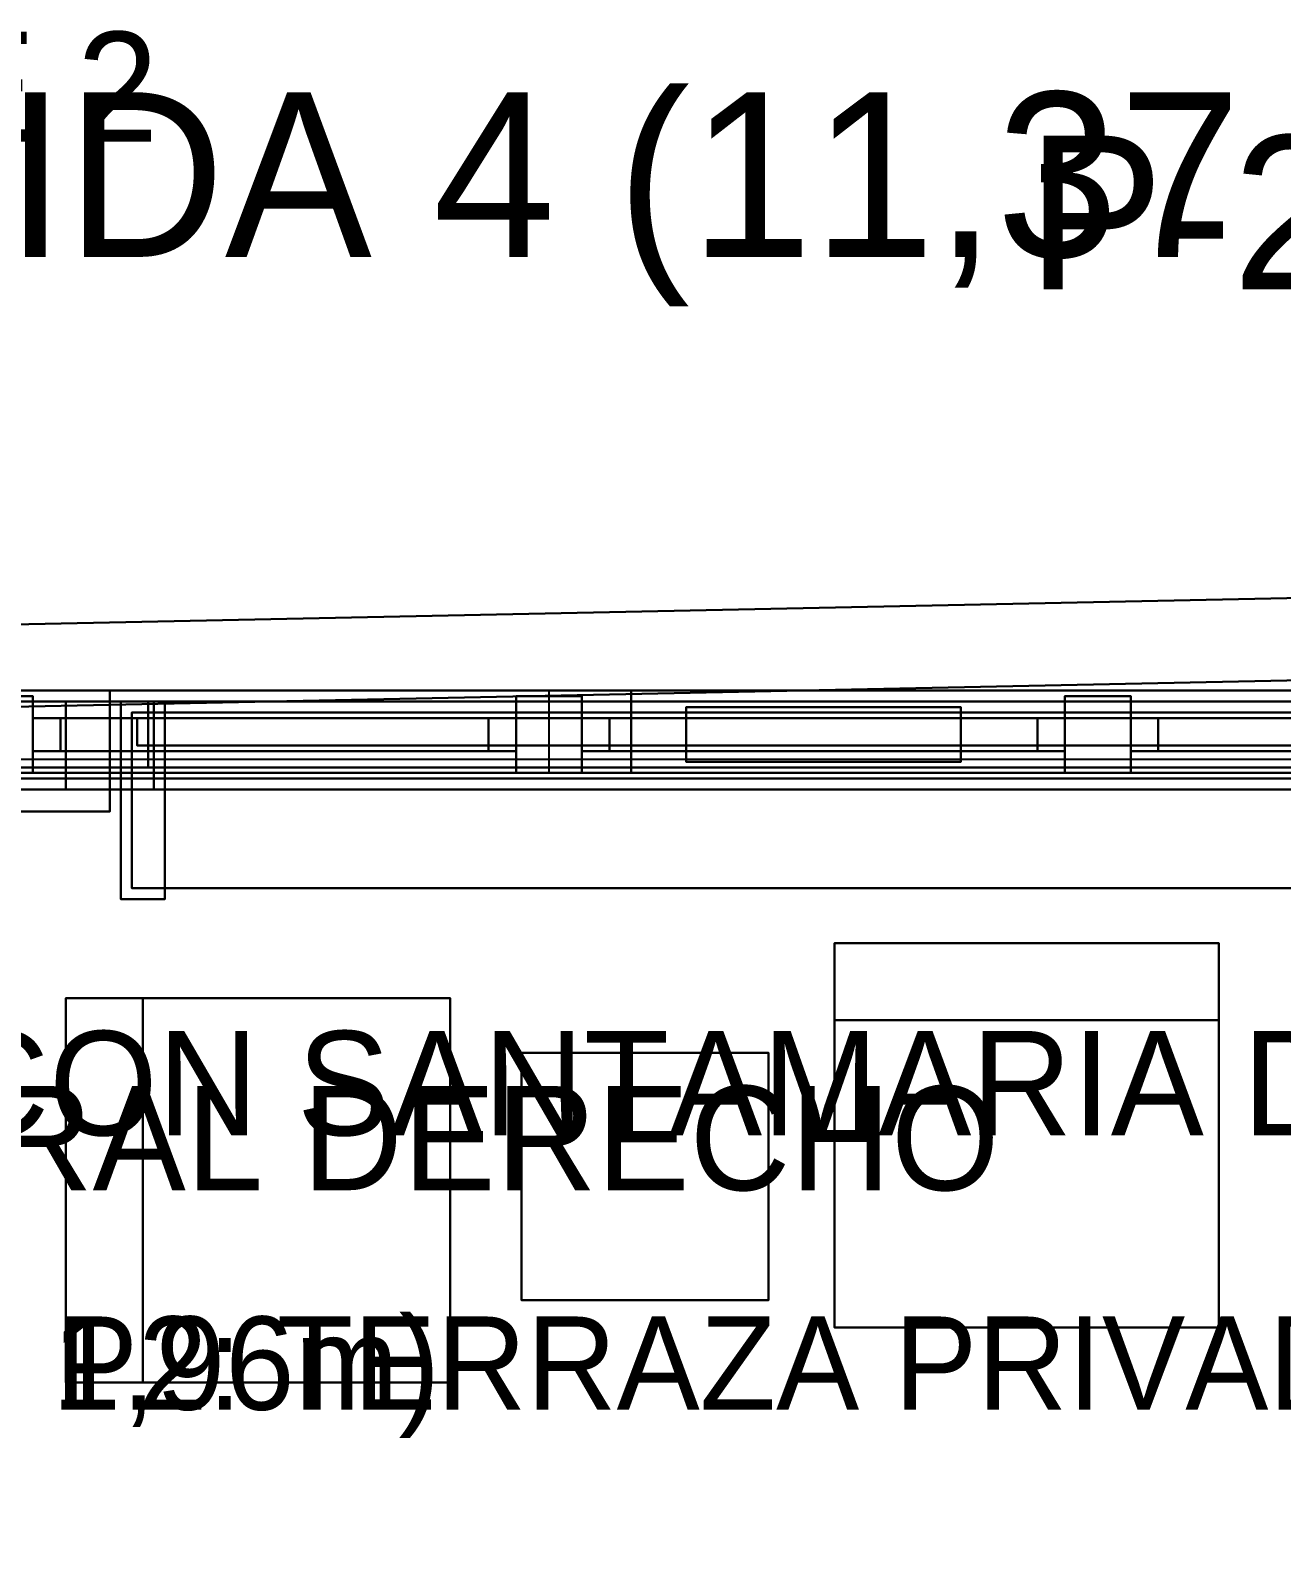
# Model space of a CAD drawing. Header units: metres. Extents: x -0.6 to 96.4, y -1.3 to 40.2.
# Drawn here: x 6.055 to 8.335, y 23.165 to 25.913 of the extents above; entities that cross this region are included whole.
import ezdxf

# ---------------------------------------------------------------- set-up
doc = ezdxf.new("R2010")
doc.units = ezdxf.units.M
for name, color, linetype in [('CERCA_PERIMETRAL_3D', 8, 'CONTINUOUS'), ('CUBIERTA_CHALET_3D', 9, 'CONTINUOUS'), ('EJES_ESTRUCTURALES', 1, 'CONTINUOUS'), ('LOSA_PISO_3D', 8, 'CONTINUOUS'), ('MUROS_EXTERIORES_3D', 7, 'CONTINUOUS'), ('P2_BALCON_MADERA_3D', 30, 'CONTINUOUS'), ('P2_LOSA_PISO_3D', 8, 'CONTINUOUS'), ('P2_MOBILIARIO_SUITE_3D', 30, 'CONTINUOUS'), ('P2_ROTULOS', 6, 'CONTINUOUS'), ('P2_TIMBER_FRAME_3D', 34, 'CONTINUOUS'), ('PB_MOBILIARIO_COMERCIAL_3D', 30, 'CONTINUOUS'), ('PB_TIMBER_FRAME_3D', 34, 'CONTINUOUS'), ('PB_ZOCALO_PIEDRA_3D', 8, 'CONTINUOUS'), ('ROTULOS_TEXTO', 2, 'CONTINUOUS'), ('TERRENO_3D', 3, 'CONTINUOUS')]:
    doc.layers.add(name, color=color, linetype=linetype)

msp = doc.modelspace()

# ---------------------------------------------------------------- linework, layer by layer
at = {"layer": 'CERCA_PERIMETRAL_3D', "color": 1}
for points in [[(0, 24.556, -0.2), (11.3703, 24.7909, -0.2), (11.3703, 24.9409, -0.2), (0, 24.706, -0.2)], [(0, 24.556, 0.1), (11.3703, 24.7909, 0.1), (11.3703, 24.9409, 0.1), (0, 24.706, 0.1)], [(0, 24.706, -0.2), (11.3703, 24.9409, -0.2), (11.3703, 24.9409, 0.1), (0, 24.706, 0.1)], [(0, 24.556, -0.2), (11.3703, 24.7909, -0.2), (11.3703, 24.7909, 0.1), (0, 24.556, 0.1)]]:
    msp.add_3dface(points, dxfattribs=at)
at = {"layer": 'CUBIERTA_CHALET_3D', "color": 9}
for points in [[(4.85, 2, 8.6994), (10.1, 2, 5.4189), (10.1, 24.71, 5.4189), (4.85, 24.71, 8.6994)], [(4.85, 2, 8.8794), (10.1, 2, 5.5989), (10.1, 24.71, 5.5989), (4.85, 24.71, 8.8794)], [(4.85, 24.71, 8.6994), (10.1, 24.71, 5.4189), (10.1, 24.71, 5.5989), (4.85, 24.71, 8.8794)]]:
    msp.add_3dface(points, dxfattribs=at)
at = {"layer": 'EJES_ESTRUCTURALES', "color": 1}
msp.add_line((-0.6, 24.585), (10.4, 24.585), dxfattribs=at)
at = {"layer": 'LOSA_PISO_3D', "color": 8}
for points in [[(0.15, 10.35, -0.15), (9.15, 10.35, -0.15), (9.15, 24.71, -0.15), (0.15, 24.71, -0.15)], [(0.15, 10.35), (9.15, 10.35), (9.15, 24.71), (0.15, 24.71)], [(0.15, 24.71, -0.15), (9.15, 24.71, -0.15), (9.15, 24.71), (0.15, 24.71)]]:
    msp.add_3dface(points, dxfattribs=at)
at = {"layer": 'MUROS_EXTERIORES_3D', "color": 7}
for points in [[(5.75, 24.56), (6.2, 24.56), (6.2, 24.71), (5.75, 24.71)], [(5.75, 24.56, 2.85), (6.2, 24.56, 2.85), (6.2, 24.71, 2.85), (5.75, 24.71, 2.85)], [(5.75, 24.71), (6.2, 24.71), (6.2, 24.71, 2.85), (5.75, 24.71, 2.85)], [(6.2, 24.56), (6.2, 24.71), (6.2, 24.71, 2.85), (6.2, 24.56, 2.85)], [(6.2, 24.56, 2.4), (8.8, 24.56, 2.4), (8.8, 24.71, 2.4), (6.2, 24.71, 2.4)], [(6.2, 24.56, 2.85), (8.8, 24.56, 2.85), (8.8, 24.71, 2.85), (6.2, 24.71, 2.85)], [(6.2, 24.71, 2.4), (8.8, 24.71, 2.4), (8.8, 24.71, 2.85), (6.2, 24.71, 2.85)], [(6.2, 24.56, 2.4), (6.2, 24.71, 2.4), (6.2, 24.71, 2.85), (6.2, 24.56, 2.85)], [(5.75, 24.56), (6.2, 24.56), (6.2, 24.56, 2.85), (5.75, 24.56, 2.85)], [(6.2, 24.56, 2.4), (8.8, 24.56, 2.4), (8.8, 24.56, 2.85), (6.2, 24.56, 2.85)]]:
    msp.add_3dface(points, dxfattribs=at)
at = {"layer": 'P2_BALCON_MADERA_3D', "color": 30}
for points in [[(6, 24.55, 3.97), (9, 24.55, 3.97), (9, 24.71, 3.97), (6, 24.71, 3.97)], [(6, 24.55, 4.05), (9, 24.55, 4.05), (9, 24.71, 4.05), (6, 24.71, 4.05)], [(6, 24.71, 3.97), (9, 24.71, 3.97), (9, 24.71, 4.05), (6, 24.71, 4.05)], [(6, 24.56, 3), (6.06, 24.56, 3), (6.06, 24.7, 3), (6, 24.7, 3)], [(6, 24.56, 4.05), (6.06, 24.56, 4.05), (6.06, 24.7, 4.05), (6, 24.7, 4.05)], [(6, 24.7, 3), (6.06, 24.7, 3), (6.06, 24.7, 4.05), (6, 24.7, 4.05)], [(6, 24.57, 3.05), (9, 24.57, 3.05), (9, 24.69, 3.05), (6, 24.69, 3.05)], [(6, 24.57, 3.13), (9, 24.57, 3.13), (9, 24.69, 3.13), (6, 24.69, 3.13)], [(6, 24.69, 3.05), (9, 24.69, 3.05), (9, 24.69, 3.13), (6, 24.69, 3.13)], [(6.06, 24.56, 3), (6.06, 24.7, 3), (6.06, 24.7, 4.05), (6.06, 24.56, 4.05)], [(6.94, 24.56, 3), (7.06, 24.56, 3), (7.06, 24.7, 3), (6.94, 24.7, 3)], [(6.94, 24.56, 4.05), (7.06, 24.56, 4.05), (7.06, 24.7, 4.05), (6.94, 24.7, 4.05)], [(6.94, 24.7, 3), (7.06, 24.7, 3), (7.06, 24.7, 4.05), (6.94, 24.7, 4.05)], [(6.94, 24.56, 3), (6.94, 24.7, 3), (6.94, 24.7, 4.05), (6.94, 24.56, 4.05)], [(7.06, 24.56, 3), (7.06, 24.7, 3), (7.06, 24.7, 4.05), (7.06, 24.56, 4.05)], [(7.94, 24.56, 3), (8.06, 24.56, 3), (8.06, 24.7, 3), (7.94, 24.7, 3)], [(7.94, 24.56, 4.05), (8.06, 24.56, 4.05), (8.06, 24.7, 4.05), (7.94, 24.7, 4.05)], [(7.94, 24.7, 3), (8.06, 24.7, 3), (8.06, 24.7, 4.05), (7.94, 24.7, 4.05)], [(7.94, 24.56, 3), (7.94, 24.7, 3), (7.94, 24.7, 4.05), (7.94, 24.56, 4.05)], [(8.06, 24.56, 3), (8.06, 24.7, 3), (8.06, 24.7, 4.05), (8.06, 24.56, 4.05)], [(6.06, 24.6, 3.13), (6.11, 24.6, 3.13), (6.11, 24.66, 3.13), (6.06, 24.66, 3.13)], [(6.06, 24.66, 3.13), (6.11, 24.66, 3.13), (6.94, 24.66, 3.97), (6.89, 24.66, 3.97)], [(6.06, 24.6, 3.13), (6.06, 24.66, 3.13), (6.89, 24.66, 3.97), (6.89, 24.6, 3.97)], [(6.06, 24.6, 3.97), (6.11, 24.6, 3.97), (6.11, 24.66, 3.97), (6.06, 24.66, 3.97)], [(6.89, 24.66, 3.13), (6.94, 24.66, 3.13), (6.11, 24.66, 3.97), (6.06, 24.66, 3.97)], [(6.89, 24.6, 3.13), (6.89, 24.66, 3.13), (6.06, 24.66, 3.97), (6.06, 24.6, 3.97)], [(6.11, 24.6, 3.13), (6.11, 24.66, 3.13), (6.94, 24.66, 3.97), (6.94, 24.6, 3.97)], [(6.94, 24.6, 3.13), (6.94, 24.66, 3.13), (6.11, 24.66, 3.97), (6.11, 24.6, 3.97)], [(6.89, 24.6, 3.97), (6.94, 24.6, 3.97), (6.94, 24.66, 3.97), (6.89, 24.66, 3.97)], [(6.89, 24.6, 3.13), (6.94, 24.6, 3.13), (6.94, 24.66, 3.13), (6.89, 24.66, 3.13)], [(7.06, 24.6, 3.13), (7.11, 24.6, 3.13), (7.11, 24.66, 3.13), (7.06, 24.66, 3.13)], [(7.06, 24.66, 3.13), (7.11, 24.66, 3.13), (7.94, 24.66, 3.97), (7.89, 24.66, 3.97)], [(7.06, 24.6, 3.13), (7.06, 24.66, 3.13), (7.89, 24.66, 3.97), (7.89, 24.6, 3.97)], [(7.06, 24.6, 3.97), (7.11, 24.6, 3.97), (7.11, 24.66, 3.97), (7.06, 24.66, 3.97)], [(7.89, 24.66, 3.13), (7.94, 24.66, 3.13), (7.11, 24.66, 3.97), (7.06, 24.66, 3.97)], [(7.89, 24.6, 3.13), (7.89, 24.66, 3.13), (7.06, 24.66, 3.97), (7.06, 24.6, 3.97)], [(7.11, 24.6, 3.13), (7.11, 24.66, 3.13), (7.94, 24.66, 3.97), (7.94, 24.6, 3.97)], [(7.94, 24.6, 3.13), (7.94, 24.66, 3.13), (7.11, 24.66, 3.97), (7.11, 24.6, 3.97)], [(7.89, 24.6, 3.97), (7.94, 24.6, 3.97), (7.94, 24.66, 3.97), (7.89, 24.66, 3.97)], [(7.89, 24.6, 3.13), (7.94, 24.6, 3.13), (7.94, 24.66, 3.13), (7.89, 24.66, 3.13)], [(8.06, 24.6, 3.13), (8.11, 24.6, 3.13), (8.11, 24.66, 3.13), (8.06, 24.66, 3.13)], [(8.06, 24.66, 3.13), (8.11, 24.66, 3.13), (8.94, 24.66, 3.97), (8.89, 24.66, 3.97)], [(8.06, 24.6, 3.13), (8.06, 24.66, 3.13), (8.89, 24.66, 3.97), (8.89, 24.6, 3.97)], [(8.06, 24.6, 3.97), (8.11, 24.6, 3.97), (8.11, 24.66, 3.97), (8.06, 24.66, 3.97)], [(8.89, 24.66, 3.13), (8.94, 24.66, 3.13), (8.11, 24.66, 3.97), (8.06, 24.66, 3.97)], [(8.89, 24.6, 3.13), (8.89, 24.66, 3.13), (8.06, 24.66, 3.97), (8.06, 24.6, 3.97)], [(8.11, 24.6, 3.13), (8.11, 24.66, 3.13), (8.94, 24.66, 3.97), (8.94, 24.6, 3.97)], [(8.94, 24.6, 3.13), (8.94, 24.66, 3.13), (8.11, 24.66, 3.97), (8.11, 24.6, 3.97)], [(6.06, 24.6, 3.13), (6.11, 24.6, 3.13), (6.94, 24.6, 3.97), (6.89, 24.6, 3.97)], [(6.89, 24.6, 3.13), (6.94, 24.6, 3.13), (6.11, 24.6, 3.97), (6.06, 24.6, 3.97)], [(7.06, 24.6, 3.13), (7.11, 24.6, 3.13), (7.94, 24.6, 3.97), (7.89, 24.6, 3.97)], [(7.89, 24.6, 3.13), (7.94, 24.6, 3.13), (7.11, 24.6, 3.97), (7.06, 24.6, 3.97)], [(8.06, 24.6, 3.13), (8.11, 24.6, 3.13), (8.94, 24.6, 3.97), (8.89, 24.6, 3.97)], [(8.89, 24.6, 3.13), (8.94, 24.6, 3.13), (8.11, 24.6, 3.97), (8.06, 24.6, 3.97)], [(6, 24.57, 3.05), (9, 24.57, 3.05), (9, 24.57, 3.13), (6, 24.57, 3.13)], [(6, 24.56, 3), (6.06, 24.56, 3), (6.06, 24.56, 4.05), (6, 24.56, 4.05)], [(6, 24.55, 3.97), (9, 24.55, 3.97), (9, 24.55, 4.05), (6, 24.55, 4.05)], [(6.94, 24.56, 3), (7.06, 24.56, 3), (7.06, 24.56, 4.05), (6.94, 24.56, 4.05)], [(7.94, 24.56, 3), (8.06, 24.56, 3), (8.06, 24.56, 4.05), (7.94, 24.56, 4.05)]]:
    msp.add_3dface(points, dxfattribs=at)
at = {"layer": 'P2_LOSA_PISO_3D', "color": 8}
for points in [[(0.15, 10.35, 2.85), (9.15, 10.35, 2.85), (9.15, 24.71, 2.85), (0.15, 24.71, 2.85)], [(0.15, 10.35, 3), (9.15, 10.35, 3), (9.15, 24.71, 3), (0.15, 24.71, 3)], [(0.15, 24.71, 2.85), (9.15, 24.71, 2.85), (9.15, 24.71, 3), (0.15, 24.71, 3)]]:
    msp.add_3dface(points, dxfattribs=at)
at = {"layer": 'P2_MOBILIARIO_SUITE_3D', "color": 34}
for points in [[(7.52, 23.55, 3), (8.22, 23.55, 3), (8.22, 24.25, 3), (7.52, 24.25, 3)], [(7.52, 23.55, 3.4), (8.22, 23.55, 3.4), (8.22, 24.25, 3.4), (7.52, 24.25, 3.4)], [(7.52, 24.25, 3), (8.22, 24.25, 3), (8.22, 24.25, 3.4), (7.52, 24.25, 3.4)], [(7.52, 23.55, 3), (7.52, 24.25, 3), (7.52, 24.25, 3.4), (7.52, 23.55, 3.4)], [(8.22, 23.55, 3), (8.22, 24.25, 3), (8.22, 24.25, 3.4), (8.22, 23.55, 3.4)], [(6.12, 23.45, 3), (6.82, 23.45, 3), (6.82, 24.15, 3), (6.12, 24.15, 3)], [(6.12, 23.45, 3.4), (6.82, 23.45, 3.4), (6.82, 24.15, 3.4), (6.12, 24.15, 3.4)], [(6.12, 24.15, 3), (6.82, 24.15, 3), (6.82, 24.15, 3.4), (6.12, 24.15, 3.4)], [(6.12, 23.45, 3), (6.12, 24.15, 3), (6.12, 24.15, 3.4), (6.12, 23.45, 3.4)], [(6.82, 23.45, 3), (6.82, 24.15, 3), (6.82, 24.15, 3.4), (6.82, 23.45, 3.4)], [(6.95, 23.6, 3), (7.4, 23.6, 3), (7.4, 24.05, 3), (6.95, 24.05, 3)], [(6.95, 23.6, 3.44), (7.4, 23.6, 3.44), (7.4, 24.05, 3.44), (6.95, 24.05, 3.44)], [(6.95, 24.05, 3), (7.4, 24.05, 3), (7.4, 24.05, 3.44), (6.95, 24.05, 3.44)], [(6.95, 23.6, 3), (6.95, 24.05, 3), (6.95, 24.05, 3.44), (6.95, 23.6, 3.44)], [(7.4, 23.6, 3), (7.4, 24.05, 3), (7.4, 24.05, 3.44), (7.4, 23.6, 3.44)], [(6.95, 23.6, 3), (7.4, 23.6, 3), (7.4, 23.6, 3.44), (6.95, 23.6, 3.44)], [(7.52, 23.55, 3), (8.22, 23.55, 3), (8.22, 23.55, 3.4), (7.52, 23.55, 3.4)], [(6.12, 23.45, 3), (6.82, 23.45, 3), (6.82, 23.45, 3.4), (6.12, 23.45, 3.4)]]:
    msp.add_3dface(points, dxfattribs=at)
at = {"layer": 'P2_MOBILIARIO_SUITE_3D', "color": 30}
for points in [[(7.52, 24.11, 3.4), (8.22, 24.11, 3.4), (8.22, 24.25, 3.4), (7.52, 24.25, 3.4)], [(7.52, 24.11, 3.8), (8.22, 24.11, 3.8), (8.22, 24.25, 3.8), (7.52, 24.25, 3.8)], [(7.52, 24.25, 3.4), (8.22, 24.25, 3.4), (8.22, 24.25, 3.8), (7.52, 24.25, 3.8)], [(7.52, 24.11, 3.4), (7.52, 24.25, 3.4), (7.52, 24.25, 3.8), (7.52, 24.11, 3.8)], [(8.22, 24.11, 3.4), (8.22, 24.25, 3.4), (8.22, 24.25, 3.8), (8.22, 24.11, 3.8)], [(6.12, 23.45, 3.4), (6.26, 23.45, 3.4), (6.26, 24.15, 3.4), (6.12, 24.15, 3.4)], [(6.12, 23.45, 3.8), (6.26, 23.45, 3.8), (6.26, 24.15, 3.8), (6.12, 24.15, 3.8)], [(6.12, 24.15, 3.4), (6.26, 24.15, 3.4), (6.26, 24.15, 3.8), (6.12, 24.15, 3.8)], [(6.12, 23.45, 3.4), (6.12, 24.15, 3.4), (6.12, 24.15, 3.8), (6.12, 23.45, 3.8)], [(6.26, 23.45, 3.4), (6.26, 24.15, 3.4), (6.26, 24.15, 3.8), (6.26, 23.45, 3.8)], [(7.52, 24.11, 3.4), (8.22, 24.11, 3.4), (8.22, 24.11, 3.8), (7.52, 24.11, 3.8)], [(6.12, 23.45, 3.4), (6.26, 23.45, 3.4), (6.26, 23.45, 3.8), (6.12, 23.45, 3.8)]]:
    msp.add_3dface(points, dxfattribs=at)
at = {"layer": 'P2_TIMBER_FRAME_3D', "color": 34}
for points in [[(0.45, 24.56, 5.67), (9.15, 24.56, 5.67), (9.15, 24.71, 5.67), (0.45, 24.71, 5.67)], [(0.45, 24.56, 5.85), (9.15, 24.56, 5.85), (9.15, 24.71, 5.85), (0.45, 24.71, 5.85)], [(0.45, 24.71, 5.67), (9.15, 24.71, 5.67), (9.15, 24.71, 5.85), (0.45, 24.71, 5.85)], [(4.85, 24.71, 6), (4.93, 24.71, 6), (7.15, 24.71, 7.1422), (7, 24.71, 7.236)], [(4.85, 24.56, 6), (4.85, 24.71, 6), (7, 24.71, 7.236), (7, 24.56, 7.236)], [(4.93, 24.56, 6), (4.93, 24.71, 6), (7.15, 24.71, 7.1422), (7.15, 24.56, 7.1422)], [(7, 24.56, 7.236), (7.15, 24.56, 7.1422), (7.15, 24.71, 7.1422), (7, 24.71, 7.236)], [(0.45, 24.56, 5.67), (9.15, 24.56, 5.67), (9.15, 24.56, 5.85), (0.45, 24.56, 5.85)], [(4.85, 24.56, 6), (4.93, 24.56, 6), (7.15, 24.56, 7.1422), (7, 24.56, 7.236)]]:
    msp.add_3dface(points, dxfattribs=at)
at = {"layer": 'PB_MOBILIARIO_COMERCIAL_3D', "color": 8}
for points in [[(6.2, 24.57), (6.27, 24.57), (6.27, 24.69), (6.2, 24.69)], [(6.2, 24.57, 2.4), (6.27, 24.57, 2.4), (6.27, 24.69, 2.4), (6.2, 24.69, 2.4)], [(6.2, 24.69), (6.27, 24.69), (6.27, 24.69, 2.4), (6.2, 24.69, 2.4)], [(6.2, 24.57), (6.2, 24.69), (6.2, 24.69, 2.4), (6.2, 24.57, 2.4)], [(6.27, 24.57), (6.27, 24.69), (6.27, 24.69, 2.4), (6.27, 24.57, 2.4)], [(6.24, 24.35, 2.1), (8.76, 24.35, 2.1), (8.76, 24.67, 2.1), (6.24, 24.67, 2.1)], [(6.24, 24.35, 2.38), (8.76, 24.35, 2.38), (8.76, 24.67, 2.38), (6.24, 24.67, 2.38)], [(6.24, 24.67, 2.1), (8.76, 24.67, 2.1), (8.76, 24.67, 2.38), (6.24, 24.67, 2.38)], [(6.24, 24.35, 2.1), (6.24, 24.67, 2.1), (6.24, 24.67, 2.38), (6.24, 24.35, 2.38)], [(6.25, 24.61, 1.98), (8.75, 24.61, 1.98), (8.75, 24.66, 1.98), (6.25, 24.66, 1.98)], [(6.25, 24.61, 2.1), (8.75, 24.61, 2.1), (8.75, 24.66, 2.1), (6.25, 24.66, 2.1)], [(6.25, 24.66, 1.98), (8.75, 24.66, 1.98), (8.75, 24.66, 2.1), (6.25, 24.66, 2.1)], [(6.25, 24.61, 1.98), (6.25, 24.66, 1.98), (6.25, 24.66, 2.1), (6.25, 24.61, 2.1)], [(6.25, 24.61, 1.98), (8.75, 24.61, 1.98), (8.75, 24.61, 2.1), (6.25, 24.61, 2.1)], [(6.2, 24.57), (6.27, 24.57), (6.27, 24.57, 2.4), (6.2, 24.57, 2.4)], [(6.24, 24.35, 2.1), (8.76, 24.35, 2.1), (8.76, 24.35, 2.38), (6.24, 24.35, 2.38)]]:
    msp.add_3dface(points, dxfattribs=at)
at = {"layer": 'PB_MOBILIARIO_COMERCIAL_3D', "color": 30}
for points in [[(6.22, 24.33, 2.08), (6.3, 24.33, 2.08), (6.3, 24.69, 2.08), (6.22, 24.69, 2.08)], [(6.22, 24.33, 2.4), (6.3, 24.33, 2.4), (6.3, 24.69, 2.4), (6.22, 24.69, 2.4)], [(6.22, 24.69, 2.08), (6.3, 24.69, 2.08), (6.3, 24.69, 2.4), (6.22, 24.69, 2.4)], [(6.22, 24.33, 2.08), (6.22, 24.69, 2.08), (6.22, 24.69, 2.4), (6.22, 24.33, 2.4)], [(6.3, 24.33, 2.08), (6.3, 24.69, 2.08), (6.3, 24.69, 2.4), (6.3, 24.33, 2.4)], [(6.22, 24.33, 2.08), (6.3, 24.33, 2.08), (6.3, 24.33, 2.4), (6.22, 24.33, 2.4)]]:
    msp.add_3dface(points, dxfattribs=at)
at = {"layer": 'PB_MOBILIARIO_COMERCIAL_3D', "color": 34}
for points in [[(7.25, 24.58, 2), (7.75, 24.58, 2), (7.75, 24.68, 2), (7.25, 24.68, 2)], [(7.25, 24.58, 2.06), (7.75, 24.58, 2.06), (7.75, 24.68, 2.06), (7.25, 24.68, 2.06)], [(7.25, 24.68, 2), (7.75, 24.68, 2), (7.75, 24.68, 2.06), (7.25, 24.68, 2.06)], [(7.25, 24.58, 2), (7.25, 24.68, 2), (7.25, 24.68, 2.06), (7.25, 24.58, 2.06)], [(7.75, 24.58, 2), (7.75, 24.68, 2), (7.75, 24.68, 2.06), (7.75, 24.58, 2.06)], [(7.25, 24.58, 2), (7.75, 24.58, 2), (7.75, 24.58, 2.06), (7.25, 24.58, 2.06)]]:
    msp.add_3dface(points, dxfattribs=at)
at = {"layer": 'PB_TIMBER_FRAME_3D', "color": 34}
for points in [[(3.55, 24.55, 2.42), (8.9, 24.55, 2.42), (8.9, 24.71, 2.42), (3.55, 24.71, 2.42)], [(3.55, 24.55, 2.52), (8.9, 24.55, 2.52), (8.9, 24.71, 2.52), (3.55, 24.71, 2.52)], [(3.55, 24.71, 2.42), (8.9, 24.71, 2.42), (8.9, 24.71, 2.52), (3.55, 24.71, 2.52)], [(6.12, 24.53, 2.25), (6.28, 24.53, 2.25), (6.28, 24.69, 2.25), (6.12, 24.69, 2.25)], [(6.12, 24.53, 2.42), (6.28, 24.53, 2.42), (6.28, 24.69, 2.42), (6.12, 24.69, 2.42)], [(6.12, 24.69, 2.25), (6.28, 24.69, 2.25), (6.28, 24.69, 2.42), (6.12, 24.69, 2.42)], [(6.12, 24.53, 2.25), (6.12, 24.69, 2.25), (6.12, 24.69, 2.42), (6.12, 24.53, 2.42)], [(6.28, 24.53, 2.25), (6.28, 24.69, 2.25), (6.28, 24.69, 2.42), (6.28, 24.53, 2.42)], [(3.55, 24.55, 2.42), (8.9, 24.55, 2.42), (8.9, 24.55, 2.52), (3.55, 24.55, 2.52)], [(6.12, 24.53, 2.25), (6.28, 24.53, 2.25), (6.28, 24.53, 2.42), (6.12, 24.53, 2.42)]]:
    msp.add_3dface(points, dxfattribs=at)
at = {"layer": 'PB_TIMBER_FRAME_3D', "color": 30}
for points in [[(3.55, 24.53, 2.52), (8.9, 24.53, 2.52), (8.9, 24.71, 2.52), (3.55, 24.71, 2.52)], [(3.55, 24.53, 2.7), (8.9, 24.53, 2.7), (8.9, 24.71, 2.7), (3.55, 24.71, 2.7)], [(3.55, 24.71, 2.52), (8.9, 24.71, 2.52), (8.9, 24.71, 2.7), (3.55, 24.71, 2.7)], [(3.55, 24.53, 2.52), (8.9, 24.53, 2.52), (8.9, 24.53, 2.7), (3.55, 24.53, 2.7)]]:
    msp.add_3dface(points, dxfattribs=at)
at = {"layer": 'PB_ZOCALO_PIEDRA_3D', "color": 8}
for points in [[(5.75, 24.49), (6.2, 24.49), (6.2, 24.71), (5.75, 24.71)], [(5.75, 24.49, 2.85), (6.2, 24.49, 2.85), (6.2, 24.71, 2.85), (5.75, 24.71, 2.85)], [(5.75, 24.71), (6.2, 24.71), (6.2, 24.71, 2.85), (5.75, 24.71, 2.85)], [(6.2, 24.49), (6.2, 24.71), (6.2, 24.71, 2.85), (6.2, 24.49, 2.85)], [(5.75, 24.49), (6.2, 24.49), (6.2, 24.49, 2.85), (5.75, 24.49, 2.85)]]:
    msp.add_3dface(points, dxfattribs=at)
at = {"layer": 'TERRENO_3D', "color": 3}
for points in [[(0.15, 14.2, -1.25), (9, 14.2, -1.25), (9, 24.71, -0.2), (0.15, 24.71, -0.2)], [(0.15, 14.2, -1.05), (9, 14.2, -1.05), (9, 24.71, -0.15), (0.15, 24.71, -0.15)], [(0.15, 24.71, -0.2), (9, 24.71, -0.2), (9, 24.71, -0.15), (0.15, 24.71, -0.15)]]:
    msp.add_3dface(points, dxfattribs=at)

# ---------------------------------------------------------------- texts
at = {"layer": 'EJES_ESTRUCTURALES', "color": 1}
msp.add_text('EJE 2', height=0.2, dxfattribs=at).set_placement((5.575, 25.71))
at = {"layer": 'P2_ROTULOS', "color": 6}
for s, p in [('P2: GRAN BALCONADA SOCIAL TECHADA (5,55 x 1,96m)', (0.7, 23.4, 3.05)), ('P2: TERRAZA PRIVADA MASTER SUITE (3,00 x 1,96m)', (6.1, 23.4, 3.05))]:
    msp.add_text(s, height=0.17, dxfattribs=at).set_placement(p)
at = {"layer": 'ROTULOS_TEXTO', "color": 2}
for s, p in [('P1: ENTRADAS CON SANTAMARIA DE CARACOL (ENROLLABLE ARRIBA)', (4, 23.9, 0.05)), ('P1: PORTON CORREDIZO SOBRE RIEL LATERAL DERECHO', (0.55, 23.8, 0.05))]:
    msp.add_text(s, height=0.19, dxfattribs=at).set_placement(p)
at = {"layer": 'TERRENO_3D', "color": 2}
msp.add_text('FRENTE AVENIDA 4 (11,37 m)', height=0.3, dxfattribs=at).set_placement((3.2, 25.5, 0.2))
at = {"layer": 'TERRENO_3D', "color": 1}
msp.add_text('P-2 (N:1141670.33, E:529764.60)', height=0.28, dxfattribs=at).set_placement((7.8703, 25.4409, 0.2))

doc.saveas('drawing.dxf')
